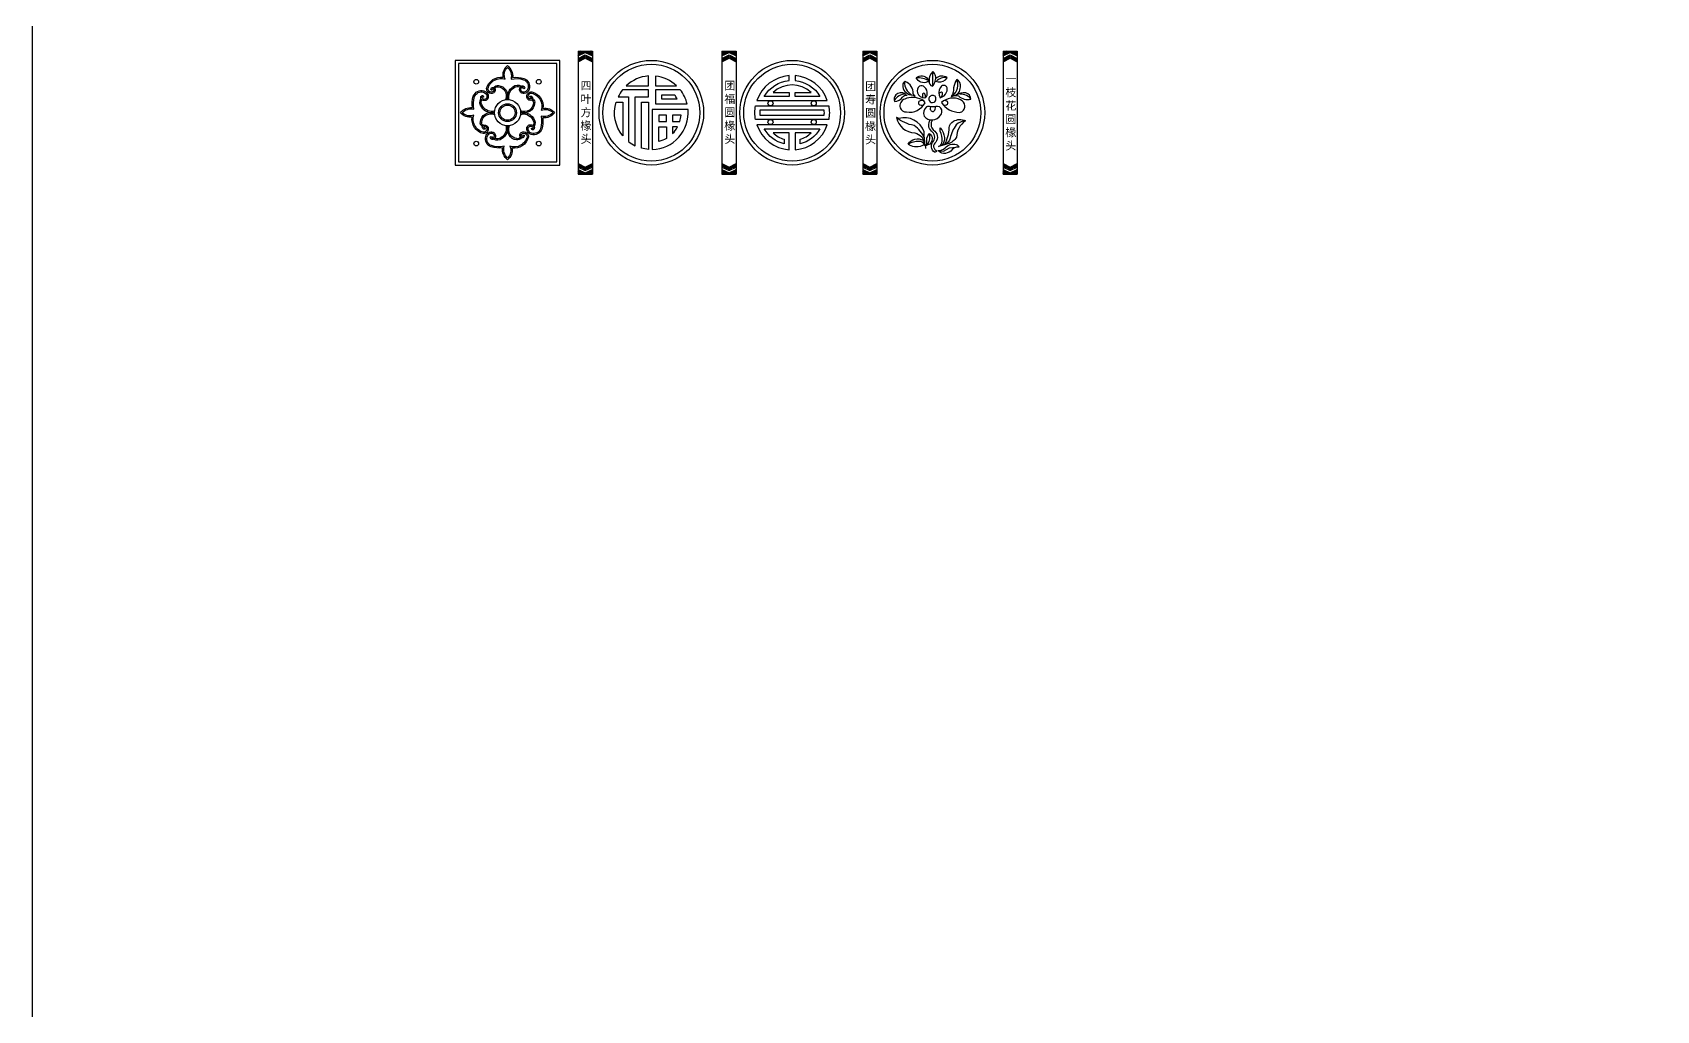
# Model space of a CAD drawing. Extents: x -66030 to 95157, y -13132 to 45879.
# Drawn here: x -66009 to -59800, y -5968 to -2229 of the extents above; entities that cross this region are included whole.
import ezdxf

# ---------------------------------------------------------------- set-up
doc = ezdxf.new("R2010")
doc.units = 0
doc.header["$LTSCALE"] = 100
doc.header["$MEASUREMENT"] = 0
for name, color, linetype in [('3', 11, 'CONTINUOUS'), ('4', 121, 'CONTINUOUS'), ('BH', 21, 'CONTINUOUS'), ('TEXT', 105, 'CONTINUOUS')]:
    doc.layers.add(name, color=color, linetype=linetype)
doc.styles.add('HZ', font='simhei.ttf')

# ---------------------------------------------------------------- blocks, each defined once
blk = doc.blocks.new('A$C16F37A51')
at = {"layer": '3'}
for p, q in [((0, 469.8), (0, 0)), ((0, 469.8), (54.4, 469.8)), ((0, 469.8), (0, 451.8)), ((0, 451.8), (27.2, 465.4)), ((0, 442.5), (27.2, 456.1)), ((0, 437.8), (27.2, 451.4)), ((0, 434), (27.2, 447.6)), ((0, 429.3), (27.2, 442.9)), ((0, 442.5), (0, 437.8)), ((27.2, 465.4), (54.4, 451.8)), ((27.2, 456.1), (54.4, 442.5)), ((27.2, 451.4), (54.4, 437.8)), ((27.2, 447.6), (54.4, 434)), ((27.2, 442.9), (54.4, 429.3)), ((54.4, 469.8), (54.4, 0)), ((54.4, 469.8), (54.4, 451.8)), ((54.4, 442.5), (54.4, 437.8)), ((0, 434), (0, 429.3)), ((54.4, 434), (54.4, 429.3)), ((0, 40.5), (27.2, 26.9)), ((0, 35.8), (27.2, 22.2)), ((0, 32), (27.2, 18.4)), ((0, 27.3), (27.2, 13.7)), ((0, 18), (27.2, 4.4)), ((0, 0), (54.4, 0)), ((27.2, 26.9), (54.4, 40.5)), ((27.2, 22.2), (54.4, 35.8)), ((27.2, 18.4), (54.4, 32)), ((27.2, 13.7), (54.4, 27.3)), ((27.2, 4.4), (54.4, 18)), ((54.4, 35.8), (54.4, 40.5)), ((54.4, 27.3), (54.4, 32)), ((54.4, 0), (54.4, 18))]:
    blk.add_line(p, q, dxfattribs=at)
at = {"layer": 'BH'}
for p, q in [((11.9, 457.8), (0, 469.6)), ((10.5, 457), (0, 467.5)), ((9, 456.3), (0, 465.4)), ((7.6, 455.6), (0, 463.3)), ((6.2, 454.9), (0, 461.1)), ((4.8, 454.2), (0, 459)), ((3.4, 453.5), (0, 456.9)), ((2, 452.8), (0, 454.8)), ((0.6, 452.1), (0, 452.7)), ((13.3, 458.5), (1.9, 469.8)), ((14.7, 459.2), (4, 469.8)), ((16.1, 459.9), (6.2, 469.8)), ((17.5, 460.6), (8.3, 469.8)), ((18.9, 461.3), (10.4, 469.8)), ((20.4, 462), (12.5, 469.8)), ((21.8, 462.7), (14.7, 469.8)), ((23.2, 463.4), (16.8, 469.8)), ((24.6, 464.1), (18.9, 469.8)), ((26, 464.8), (21, 469.8)), ((27.9, 465.1), (23.1, 469.8)), ((32.1, 462.9), (25.3, 469.8)), ((36.4, 460.8), (27.4, 469.8)), ((40.6, 458.7), (29.5, 469.8)), ((44.9, 456.6), (31.6, 469.8)), ((49.1, 454.4), (33.7, 469.8)), ((53.4, 452.3), (35.9, 469.8)), ((54.4, 453.4), (38, 469.8)), ((54.4, 455.6), (40.1, 469.8)), ((54.4, 457.7), (42.2, 469.8)), ((54.4, 459.8), (44.4, 469.8)), ((54.4, 461.9), (46.5, 469.8)), ((54.4, 464), (48.6, 469.8)), ((54.4, 466.2), (50.7, 469.8)), ((54.4, 468.3), (52.8, 469.8)), ((15.9, 0), (0, 15.9)), ((13.8, 0), (0, 13.8)), ((11.7, 0), (0, 11.7)), ((9.6, 0), (0, 9.6)), ((7.5, 0), (0, 7.5)), ((5.3, 0), (0, 5.3)), ((3.2, 0), (0, 3.2)), ((1.1, 0), (0, 1.1)), ((18.1, 0), (0.1, 17.9)), ((20.2, 0), (4.4, 15.8)), ((22.3, 0), (8.6, 13.7)), ((24.4, 0), (12.9, 11.6)), ((26.6, 0), (17.1, 9.4)), ((28.7, 0), (21.4, 7.3)), ((30.8, 0), (25.6, 5.2)), ((32.9, 0), (28.1, 4.8)), ((35, 0), (29.5, 5.6)), ((37.2, 0), (30.9, 6.3)), ((39.3, 0), (32.3, 7)), ((41.4, 0), (33.7, 7.7)), ((43.5, 0), (35.1, 8.4)), ((45.6, 0), (36.6, 9.1)), ((47.8, 0), (38, 9.8)), ((49.9, 0), (39.4, 10.5)), ((52, 0), (40.8, 11.2)), ((54.1, 0), (42.2, 11.9)), ((54.4, 1.9), (43.6, 12.6)), ((54.4, 4), (45, 13.3)), ((54.4, 6.1), (46.5, 14)), ((54.4, 8.2), (47.9, 14.7)), ((54.4, 10.4), (49.3, 15.5)), ((54.4, 12.5), (50.7, 16.2)), ((54.4, 14.6), (52.1, 16.9)), ((54.4, 16.7), (53.5, 17.6))]:
    blk.add_line(p, q, dxfattribs=at)

msp = doc.modelspace()

# ---------------------------------------------------------------- linework, layer by layer
at = {"layer": '3', "color": 2}
msp.add_lwpolyline([(95156.9, -13132.3), (-66009.4, -13132.3), (-66009.4, 45878.9), (95156.9, 45878.9)], close=True, dxfattribs=at)
at = {"layer": '4'}
for points in [[(-64393.2, -2735.7), (-63993.2, -2735.7), (-63993.2, -2335.7), (-64393.2, -2335.7)], [(-63615, -2569.4), (-63585.9, -2569.4), (-63585.9, -2545.6), (-63615, -2545.6)]]:
    msp.add_lwpolyline(points, close=True, dxfattribs=at)
for points in [[(-64251.9, -2448.1, -0.480162), (-64256.3, -2449.6, -0.945196), (-64241, -2444.3, -0.537916), (-64255.5, -2462.1, -0.42404), (-64273, -2443.2, -0.388429), (-64209.6, -2400.2, -0.287802), (-64193.2, -2355.8, -0.261469), (-64173.8, -2401.2, -0.102555), (-64130.3, -2404.9, -0.400545), (-64110.2, -2445.3, -0.418299), (-64137.9, -2461.5, -0.434688), (-64145.4, -2439.9, -0.634812), (-64127.8, -2437.6, -0.814443), (-64133.8, -2443.7, -0.631296), (-64132, -2440.3)], [(-64251.9, -2448.1, -0.827116), (-64245.7, -2446, -0.535998), (-64255.2, -2457.1, -0.418889), (-64268.1, -2443.9, -0.432937), (-64202.2, -2407.1, -0.317234), (-64193.1, -2362.4, -0.277093), (-64179.9, -2407.2, -0.119069), (-64131.9, -2409.6, -0.400414), (-64115, -2443.9, -0.413712), (-64136.3, -2456.8, -0.437755), (-64140.8, -2441.8, -0.664963), (-64132, -2440.3, -0.664963)], [(-62581.7, -2417.5, 0.125748), (-62588.3, -2418.1, -0.419519), (-62630.3, -2402.5, -0.448388), (-62585.9, -2407, 0.159581), (-62581.6, -2408.6)], [(-62557.6, -2414.9, 0.095667), (-62546.7, -2417.7, 0.31216), (-62512.8, -2402.4, 0.369714), (-62555.7, -2404.7, 0.369714)], [(-62488.6, -2471.3, 0.376948), (-62461.9, -2437.8, 0.339886), (-62475.3, -2408.6, 0.120612), (-62487.8, -2440.2, -0.192651), (-62496.5, -2473.5, 0.096359), (-62488.6, -2471.3, -0.163509), (-62468.7, -2471.9, 0.232086), (-62421.9, -2484.2, 0.38625), (-62440.6, -2460.3, 0.188433), (-62478.6, -2470)], [(-62490, -2469.5, 0.156843), (-62473.3, -2441.9, 0.14655), (-62475.3, -2408.6, 0.14655)], [(-64280.7, -2594.5, -0.480162), (-64279.3, -2598.8, -0.945196), (-64284.6, -2583.5, -0.537916), (-64266.7, -2598, -0.42404), (-64285.7, -2615.6, -0.388429), (-64328.6, -2552.2, -0.287802), (-64373, -2535.7, -0.261469), (-64327.7, -2516.3, -0.102555), (-64324, -2472.8, -0.400545), (-64283.5, -2452.7, -0.418299), (-64267.4, -2480.5, -0.434688), (-64288.9, -2487.9, -0.634812), (-64291.2, -2470.3, -0.814443), (-64285.2, -2476.3, -0.631296), (-64288.5, -2474.5)], [(-64280.7, -2594.5, -0.827116), (-64282.8, -2588.2, -0.535998), (-64271.7, -2597.7, -0.418889), (-64285, -2610.6, -0.432937), (-64321.8, -2544.8, -0.317234), (-64366.5, -2535.7, -0.277093), (-64321.7, -2522.5, -0.119069), (-64319.2, -2474.4, -0.400414), (-64284.9, -2457.5, -0.413712), (-64272.1, -2478.8, -0.437755), (-64287, -2483.3, -0.664963), (-64288.5, -2474.5, -0.664963)], [(-64243.1, -2534.5, -0.32281), (-64291.8, -2514.9, -0.330194), (-64294.9, -2482.6)], [(-64245.4, -2439.8, -0.366629), (-64227.8, -2432, -0.23317), (-64198.8, -2449.7, -0.213279), (-64194.9, -2485.7)], [(-64241.5, -2443.3, -0.419947), (-64228.7, -2436.9, -0.236618), (-64203.1, -2452.3, -0.226933), (-64200.4, -2486.2)], [(-64191.9, -2485.7, -0.32281), (-64172.4, -2437.1, -0.330194), (-64140.1, -2434)], [(-64186.6, -2486.1, -0.337441), (-64169.3, -2441.1, -0.313727), (-64144.2, -2437.4, -0.313727)], [(-64097.3, -2483.4, -0.366629), (-64089.5, -2501.1, -0.23317), (-64107.1, -2530, -0.213279), (-64143.2, -2534)], [(-64105.6, -2476.9, -0.480162), (-64107.1, -2472.5, -0.945196), (-64101.8, -2487.9, -0.537916), (-64119.6, -2473.4, -0.42404), (-64100.6, -2455.8, -0.388429), (-64057.7, -2519.2, -0.287802), (-64013.3, -2535.7, -0.261469), (-64058.6, -2555.1, -0.102555), (-64062.4, -2598.6, -0.400545), (-64102.8, -2618.7, -0.418299), (-64119, -2590.9, -0.434688), (-64097.4, -2583.4, -0.634812), (-64095.1, -2601, -0.814443), (-64101.1, -2595, -0.631296), (-64097.8, -2596.8)], [(-64105.6, -2476.9, -0.827116), (-64103.5, -2483.2, -0.535998), (-64114.6, -2473.7, -0.418889), (-64101.3, -2460.8, -0.432937), (-64064.5, -2526.6, -0.317234), (-64019.8, -2535.7, -0.277093), (-64064.6, -2548.9, -0.119069), (-64067.1, -2597, -0.400414), (-64101.4, -2613.8, -0.413712), (-64114.2, -2592.6, -0.437755), (-64099.3, -2588.1, -0.664963), (-64097.8, -2596.8, -0.664963)], [(-62669.4, -2468.6, 0.125795), (-62672.8, -2464, 0.336844), (-62708.7, -2467.8, 0.300221), (-62713.2, -2493.1, 0.252469), (-62682.8, -2476.1, -0.220013), (-62665.1, -2468.2)], [(-62595.4, -2478, 0.108325), (-62597.3, -2464, 0.591781), (-62606.5, -2464.1, 0.116898), (-62605.8, -2478.2, 0.116898)], [(-62535.3, -2477.3, 0.144018), (-62530, -2461.9, 0.533919), (-62535.5, -2457.2, 0.17295), (-62544, -2464.6)], [(-62421.9, -2484.2, 0.233036), (-62444.8, -2468, 0.07854), (-62468.3, -2464.2, 0.07854)], [(-64289, -2588, -0.366629), (-64296.9, -2570.3, -0.23317), (-64279.2, -2541.4, -0.213279), (-64243.1, -2537.4)], [(-64242.7, -2529.2, -0.337441), (-64287.8, -2511.9, -0.313727), (-64291.4, -2486.7, -0.313727)], [(-64285.6, -2584, -0.419947), (-64291.9, -2571.3, -0.236618), (-64276.6, -2545.6, -0.226933), (-64242.6, -2542.9)], [(-64100.8, -2487.4, -0.419947), (-64094.4, -2500.1, -0.236618), (-64109.7, -2525.7, -0.226933), (-64143.7, -2528.5)], [(-64143.6, -2542.2, -0.337441), (-64098.5, -2559.5, -0.313727), (-64094.9, -2584.7, -0.313727)], [(-64143.2, -2536.9, -0.32281), (-64094.5, -2556.5, -0.330194), (-64091.4, -2588.8)], [(-62601.2, -2491.2, 0.321919), (-62620.2, -2492.5, 0.365904), (-62620.9, -2503.3, 0.25992), (-62602.3, -2506.1)], [(-62576.6, -2512.8, 0.102767), (-62576.7, -2523.7, 0.123403), (-62568.4, -2531.7, 0.337497), (-62557.6, -2522.7, 0.100374), (-62556.4, -2512.5, 0.100374)], [(-62526.7, -2507, 0.071898), (-62514.6, -2505.3, 0.614897), (-62511.2, -2493.1, 0.080879), (-62523.6, -2489, 0.080879)], [(-64194.4, -2585.7, -0.32281), (-64214, -2634.3, -0.330194), (-64246.3, -2637.4)], [(-64199.7, -2585.3, -0.337441), (-64217, -2630.3, -0.313727), (-64242.1, -2634, -0.313727)], [(-64140.9, -2631.5, -0.366629), (-64158.6, -2639.4, -0.23317), (-64187.5, -2621.7, -0.213279), (-64191.4, -2585.7)], [(-64144.9, -2628.1, -0.419947), (-64157.6, -2634.5, -0.236618), (-64183.2, -2619.1, -0.226933), (-64186, -2585.2)], [(-62599.1, -2634.5, 0.164579), (-62639, -2584.6, -0.124852), (-62706.1, -2554.3)], [(-62568.2, -2563.6, 0.37451), (-62565.4, -2601.7, -0.435335), (-62555.9, -2648.8, 0.635808), (-62551.4, -2681.6, -0.245938), (-62560.8, -2687.2, -0.47823), (-62564.3, -2645, 0.403918), (-62572.4, -2606.2, -0.401724), (-62576.2, -2563.6)], [(-62522, -2658.5, 0.120129), (-62504.9, -2593.1, -0.265703), (-62488.3, -2568.6, -0.259931), (-62442.3, -2566.8, 0.240752), (-62476.7, -2629.3, -0.177979), (-62509.2, -2655, 0.013329), (-62545.4, -2665.5, 0.013329)], [(-62545.4, -2665.5, 0.318037), (-62531.2, -2644.3, 0.102507), (-62538.6, -2606.2, -0.142539), (-62538.6, -2593.1, -0.131282), (-62522.8, -2630.9, -0.176054), (-62532.1, -2661.4, -0.176054)], [(-62442.3, -2566.8, 0.183182), (-62477.3, -2582.7, 0.116129), (-62500.6, -2633.6, -0.196509), (-62522, -2658.5)], [(-64134.4, -2623.3, -0.480162), (-64130, -2621.8, -0.945196), (-64145.4, -2627.1, -0.537916), (-64130.9, -2609.2, -0.42404), (-64113.3, -2628.2, -0.388429), (-64176.7, -2671.1, -0.287802), (-64193.2, -2715.6, -0.261469), (-64212.5, -2670.2, -0.102555), (-64256, -2666.5, -0.400545), (-64276.1, -2626.1, -0.418299), (-64248.4, -2609.9, -0.434688), (-64240.9, -2631.5, -0.634812), (-64258.5, -2633.7, -0.814443), (-64252.5, -2627.7, -0.631296), (-64254.3, -2631)], [(-64134.4, -2623.3, -0.827116), (-64140.7, -2625.4, -0.535998), (-64131.2, -2614.2, -0.418889), (-64118.3, -2627.5, -0.432937), (-64184.1, -2664.3, -0.317234), (-64193.2, -2709, -0.277093), (-64206.4, -2664.2, -0.119069), (-64254.5, -2661.7, -0.400414), (-64271.3, -2627.4, -0.413712), (-64250.1, -2614.6, -0.437755), (-64245.6, -2629.5, -0.664963), (-64254.3, -2631, -0.664963)], [(-62594.4, -2672.2, 0.282903), (-62597.1, -2660.5, 0.205689), (-62609.4, -2662, -0.286252), (-62661.9, -2655.4, -0.376517), (-62603.4, -2641.1)], [(-62598.9, -2658.1, 0.308953), (-62619.6, -2645.5, 0.1114), (-62661.9, -2655.4)], [(-62597.1, -2660.5, 0.317709), (-62589.6, -2652.9, -0.240516), (-62580.3, -2615.5, -0.290068), (-62570, -2635.8, -0.381406), (-62585.7, -2658.7, 0.009056), (-62595.7, -2662.4, 0.009056)]]:
    msp.add_lwpolyline(points, format="xyb", dxfattribs=at)
for points in [[(-63654.6, -2395.3, 0.169624), (-63739.5, -2432.9), (-63654.6, -2432.9)], [(-63627.4, -2432.9), (-63547, -2432.9, 0.16121), (-63627.4, -2395.8)], [(-63239.8, -2489.7), (-62970.5, -2489.7, 0.298603), (-63093.6, -2393.9), (-63093.6, -2413, -0.242165), (-62998.6, -2473.7), (-63093.6, -2473.7), (-63093.6, -2458.7), (-63032.2, -2458.7, 0.398181), (-63178, -2458.7), (-63116.6, -2458.7), (-63116.6, -2473.7), (-63211.7, -2473.7, -0.242165), (-63116.6, -2413), (-63116.6, -2393.9, 0.298603)], [(-62682.3, -2430, 0.361885), (-62651.6, -2467.6, -0.176917), (-62634.8, -2472.6, -0.06288), (-62641.8, -2463.5, 0.315791), (-62672.5, -2416.7, 0.363671)], [(-62567.4, -2378.2, 0.239644), (-62581.4, -2414.5, 0.39923), (-62568, -2434.7, 0.065493), (-62557.9, -2415.5, 0.316968)], [(-63654.6, -2447.9), (-63753.4, -2447.9, 0.05825), (-63770.7, -2475.7), (-63730.6, -2475.7), (-63730.6, -2646.2, 0.05462), (-63704.6, -2662.5), (-63704.6, -2475.7), (-63654.6, -2475.7)], [(-63533.1, -2447.9), (-63627.4, -2447.9), (-63627.4, -2502.3), (-63506.4, -2502.3, 0.10888)], [(-63554, -2468.4), (-63604.1, -2468.4), (-63604.1, -2482.1), (-63545.1, -2482.1, 0.036435)], [(-62609.4, -2485.8, 0.225667), (-62674.7, -2483.5, 0.397995), (-62692.1, -2516.8, 0.318429), (-62668.2, -2532.9, 0.327338), (-62597, -2497.5, 0.207972)], [(-62598, -2479.2, 0.335236), (-62588.6, -2464.6, 0.25261), (-62598.8, -2437.8, 0.291162), (-62618.7, -2434, 0.330077), (-62625.4, -2459.2, 0.329145)], [(-62558.3, -2472.8, 0.285243), (-62572.2, -2470.6, 0.462863), (-62581.6, -2489.6, 0.369079), (-62562.4, -2496, 0.240162), (-62555.2, -2484.3, 0.174969)], [(-62537.7, -2439.1, 0.308684), (-62538.9, -2478.4, 0.244156), (-62514.3, -2456.9, 0.241751), (-62514.6, -2436.2, 0.561518)], [(-62534.4, -2497.1, 0.24603), (-62465.3, -2534.5, 0.431861), (-62445.4, -2509.9, 0.302322), (-62461, -2486.1, 0.307939)], [(-63752.6, -2495.6), (-63752.6, -2624.5, -0.24767), (-63778.3, -2495.6)], [(-63680.6, -2671.5), (-63680.6, -2495.6), (-63654.6, -2495.6), (-63654.6, -2676.1, -0.046965)], [(-63639.6, -2523.8), (-63639.6, -2676.5, 0.431598), (-63502.9, -2523.8)], [(-63562.1, -2545.6), (-63562.1, -2569.4), (-63534.5, -2569.4, 0.053322), (-63529.9, -2545.6)], [(-62965.2, -2561.7), (-63245, -2561.7, -0.092137), (-63245, -2509.7), (-62965.2, -2509.7, -0.092137)], [(-62982.3, -2525.7), (-63228, -2525.7, 0.040627), (-63228, -2545.7), (-62982.3, -2545.7, 0.040627)], [(-62599.8, -2548.6, 0.290523), (-62568.2, -2563.6, 0.2232), (-62536.7, -2544.3, 0.154429), (-62532.7, -2524.5, 0.405859), (-62556.1, -2512.5, -0.074088), (-62575.9, -2513, 0.162443), (-62591.3, -2513.5, 0.371334)], [(-63615, -2646), (-63615, -2589.9), (-63585.9, -2589.9), (-63585.9, -2634.1, -0.069332)], [(-63562.1, -2589.9), (-63562.1, -2615.6, 0.070671), (-63543.1, -2589.9)], [(-62998.6, -2597.7, -0.20109), (-63074.6, -2655.2), (-63074.6, -2637.3, 0.117046), (-63032.2, -2612.7), (-63093.6, -2612.7), (-63093.6, -2677.6, 0.298603), (-62970.5, -2581.7), (-63239.8, -2581.7, 0.298603), (-63116.6, -2677.6), (-63116.6, -2612.7), (-63178, -2612.7, 0.117046), (-63135.6, -2637.3), (-63135.6, -2655.2, -0.20109), (-63211.7, -2597.7)], [(-62600.6, -2608.3, 0.385888), (-62697.4, -2557.4, 0.083854), (-62706.1, -2554.3, 0.35049), (-62636.3, -2613, -0.117367), (-62608.9, -2628, -0.043425), (-62597.1, -2660.5, -0.010596)], [(-62498.2, -2682.4, -0.140079), (-62526.7, -2692, -0.190482), (-62547.1, -2680, 0.222898), (-62519.9, -2670, -0.27067), (-62477.6, -2656.9, -0.180344), (-62466.8, -2666.7, 0.30419)]]:
    msp.add_lwpolyline(points, format="xyb", close=True, dxfattribs=at)
msp.add_lwpolyline([(-62547.1, -2680), (-62526.7, -2682.6), (-62503.3, -2669.5), (-62466.8, -2666.7)], dxfattribs=at)
for centre, radius in [((-63643.3, -2535.7), 185), ((-63105.1, -2535.7), 185), ((-62568.8, -2535.7), 185), ((-64312.6, -2417.5), 8.99), ((-64073.7, -2417.5), 8.99), ((-64193.2, -2535.7), 50), ((-64193.2, -2535.7), 34), ((-64193.2, -2535.7), 29), ((-63187.7, -2499.9), 9.67), ((-63022.6, -2499.9), 9.67), ((-63187.7, -2571.5), 9.67), ((-63022.6, -2571.5), 9.67), ((-64312.6, -2653.8), 8.99), ((-64073.7, -2653.8), 8.99)]:
    msp.add_circle(centre, radius, dxfattribs=at)
for centre, radius, start, end in [((-62610.9, -2415.7), 65, 182.14582, 232.97351), ((-62625.5, -2489), 86.6, 59.39673, 93.16159), ((-62287.1, -2410), 281.9, 173.53847, 185.02478), ((-62521, -2447.6), 46, 79.70858, 136.86128), ((-62670, -2516.5), 52, 92.43832, 148.71634), ((-62605.2, -2637.6), 25.7, 290.6259, 318.57661), ((-62623.3, -2629.3), 45.2, 325.89465, 17.82946)]:
    msp.add_arc(centre, radius, start, end, dxfattribs=at)
at = {"layer": 'TEXT'}
msp.add_lwpolyline([(-64381.2, -2723.7), (-64005.2, -2723.7), (-64005.2, -2347.7), (-64381.2, -2347.7)], close=True, dxfattribs=at)
for centre in [(-63643.3, -2535.7), (-63105.1, -2535.7), (-62568.8, -2535.7)]:
    msp.add_circle(centre, 200, dxfattribs=at)

# ---------------------------------------------------------------- block references
at = {"layer": '4'}
for p in [(-63923.2, -2770.6), (-63373.3, -2770.6), (-62835.1, -2770.6), (-62298.8, -2770.6)]:
    msp.add_blockref('A$C16F37A51', p, dxfattribs=at)

# ---------------------------------------------------------------- texts
at = {"layer": 'TEXT', "char_height": 30.6, "attachment_point": 4, "style": 'HZ'}
for s, insert in [('四\\P叶\\P方\\P椽\\P头', (-63913.9, -2536.2)), ('团\\P福\\P圆\\P椽\\P头', (-63364, -2536.2)), ('团\\P寿\\P圆\\P椽\\P头', (-62825.8, -2538.2)), ('一\\P枝\\P花\\P圆\\P椽\\P头', (-62289.5, -2536.2))]:
    msp.add_mtext(s, dxfattribs=dict(at, insert=insert))

doc.saveas('drawing.dxf')
